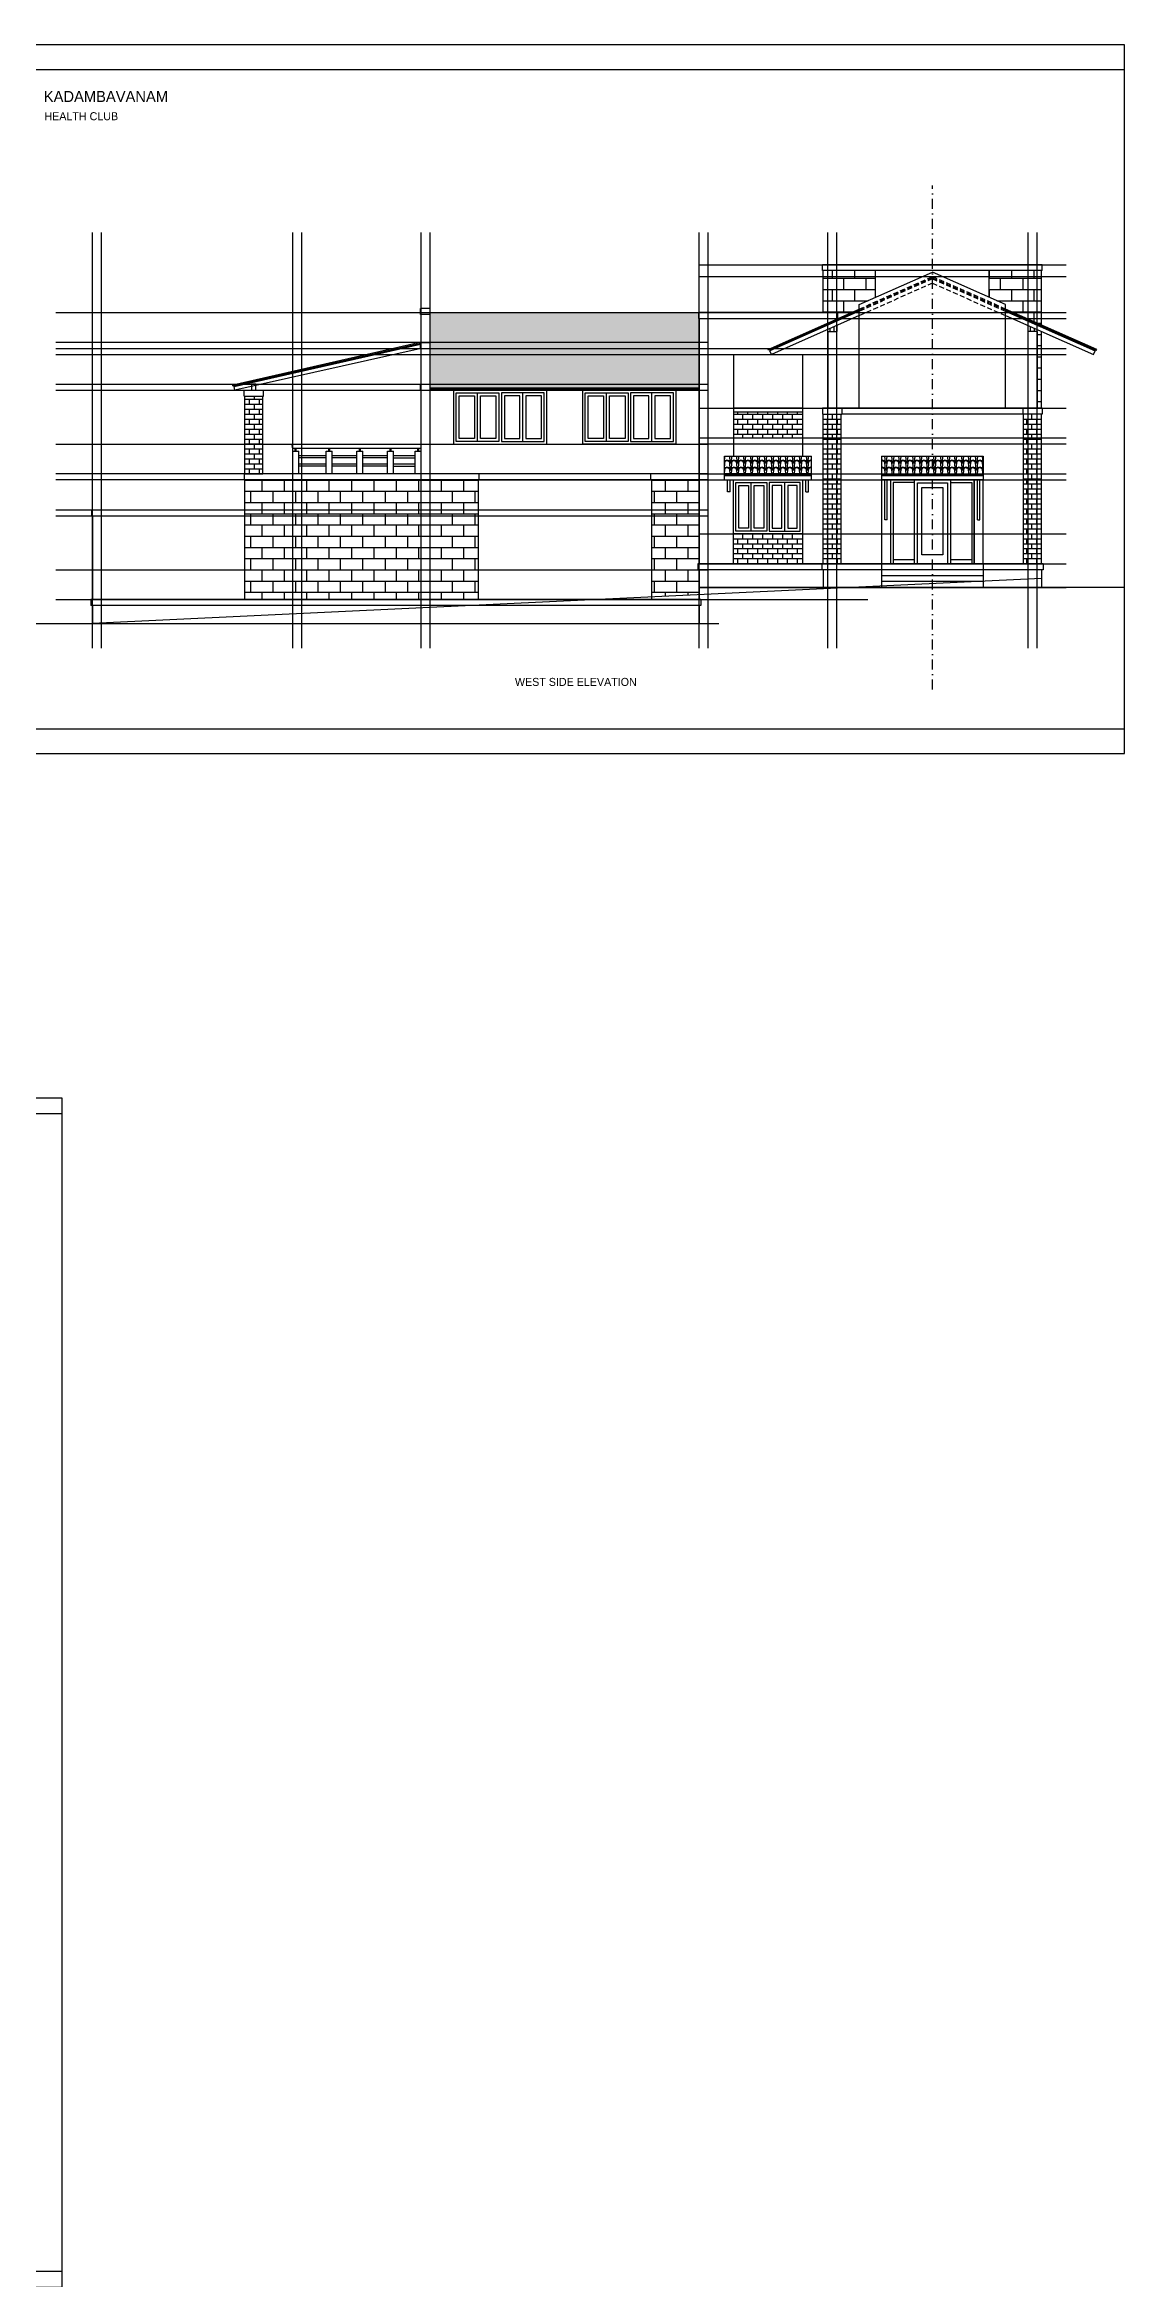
# Model space of a CAD drawing. Extents: x 12259 to 18078, y -1461 to 1911.
# Drawn here: x 16994 to 18078, y -330 to 1911 of the extents above; entities that cross this region are included whole.
import ezdxf

# ---------------------------------------------------------------- set-up
doc = ezdxf.new("R2010")
doc.units = 0
doc.header["$LTSCALE"] = 20
doc.header["$MEASUREMENT"] = 0
doc.linetypes.add('DASHDOT', pattern=[1, 0.5, -0.25, 0, -0.25])
doc.linetypes.add('HIDDEN', pattern=[0.375, 0.25, -0.125])
doc.layers.get('0').update_dxf_attribs({"linetype": 'CONTINUOUS'})
for name, color, linetype in [('border', 230, 'CONTINUOUS'), ('BORTEXT', 2, 'CONTINUOUS'), ('DOOR', 1, 'CONTINUOUS'), ('guide', 211, 'CONTINUOUS'), ('handrail', 1, 'CONTINUOUS'), ('Stone', 8, 'CONTINUOUS'), ('TILE', 22, 'CONTINUOUS'), ('wall', 13, 'CONTINUOUS'), ('window', 4, 'CONTINUOUS'), ('WOOD', 7, 'CONTINUOUS')]:
    doc.layers.add(name, color=color, linetype=linetype)
doc.layers.add('correct', color=230, linetype='CONTINUOUS', plot=False)
doc.styles.add('style4', font='boos1_1.ttf')
pattern_1 = [(274.9697, (-579.8026, 7), (-6.999939149, 84.0000073606), [6.464304, -155.143247]), (180, (-579.2426, 0.56), (-7, -7), [0.56, -6.44]), (0, (-586.2426, 0), (7, 7), [1.96, -5.04]), (90, (-584.2826, 0), (-7, 7), [0.7, -6.3]), (270, (-579.8026, 0.7), (7, -7), [0.7, -6.3]), (0, (-579.8026, 0), (7, 7), [0.56, -6.44]), (0, (-586.2426, 0.56), (7, 7), [1.4, -5.6]), (85.0303, (-584.8426, 0.56), (6.999939149, 84.0000073606), [6.464304, -155.143247]), (52.6961, (-584.8426, 0.91), (-90.999901229, -119.000075192), [1.848056, -182.95725]), (18.4349, (-583.7226, 2.38), (14.00000304, 6.99998882), [1.770874, -20.365065]), (341.5651, (-582.0426, 2.94), (-14.00000304, 6.99998882), [1.770874, -20.365065]), (307.3039, (-580.3626, 2.38), (90.999901229, -119.000075192), [1.848056, -182.95725]), (20.2249, (-583.3726, 1.89), (-76.9999808503, -28.000058349), [1.417395, -140.321804]), (339.7751, (-582.0426, 2.38), (76.9999808503, -28.000058349), [1.417395, -140.321804]), (307.4054, (-580.7126, 1.89), (70.0000696683, -90.999947255), [1.498063, -148.308475]), (52.5946, (-584.2826, 0.7), (-70.0000696683, -90.999947255), [1.498063, -148.308475])]
pattern_2 = [(0, (-586.243, 0), (0, 11.25), []), (90, (-586.243, 0), (-22.5, 1e-15), [11.25, -11.25]), (90, (-574.993, 0), (-22.5, 1e-15), [-11.25, 11.25])]

# ---------------------------------------------------------------- blocks, each defined once
blk = doc.blocks.new('A$C3E3B3DA5')
at = {"layer": 'window'}
for p, q in [((-16.75, -51.5), (-16.75, -2.5)), ((16.75, -51.5), (16.75, -2.5))]:
    blk.add_line(p, q, dxfattribs=at)
for points in [[(-34.75, 0), (34.75, 0), (34.75, -54), (-34.75, -54)], [(-1.25, -2.5), (-1.25, -51.5), (-32.25, -51.5), (-32.25, -2.5)], [(-19.75, -5.5), (-19.75, -48.5), (-29.25, -48.5), (-29.25, -5.5)], [(-4.25, -5.5), (-4.25, -48.5), (-13.75, -48.5), (-13.75, -5.5)], [(1.25, -2.5), (1.25, -51.5), (32.25, -51.5), (32.25, -2.5)], [(4.25, -5.5), (4.25, -48.5), (13.75, -48.5), (13.75, -5.5)], [(19.75, -5.5), (19.75, -48.5), (29.25, -48.5), (29.25, -5.5)]]:
    blk.add_lwpolyline(points, close=True, dxfattribs=at)
blk = doc.blocks.new('*U37')
blk.add_blockref('A$C3E3B3DA5', (0, 0))

msp = doc.modelspace()

# ---------------------------------------------------------------- hatches: boundary and pattern name
at = {"layer": 'Stone', "lineweight": -2}
h = msp.add_hatch(dxfattribs=at)
h.set_pattern_fill('BRICK', color=8, scale=45, style=0)
h.set_pattern_definition(pattern_2)
h.paths.add_polyline_path([(17789.3, 1635.9), (17789.3, 1635.4), (17811.8, 1645.4), (17811.8, 1649.8), (17828.3, 1657.1), (17828.3, 1683.9), (17775.8, 1683.9), (17775.8, 1641.9), (17790, 1641.9), (17790, 1635.9)])
h = msp.add_hatch(dxfattribs=at)
h.set_pattern_fill('BRICK', color=8, scale=45, style=0)
h.set_pattern_definition(pattern_2)
h.paths.add_polyline_path([(17958.8, 1649.8), (17958.8, 1645.4), (17994.8, 1629.5), (17994.8, 1683.9), (17942.3, 1683.9), (17942.3, 1657.1)])
h = msp.add_hatch(dxfattribs=at)
h.set_pattern_fill('BRICK', color=8, scale=45, style=0)
h.set_pattern_definition([(180, (36356.754, 0), (0, 11.25), []), (90, (36356.754, 0), (22.5, 1e-15), [11.25, -11.25]), (90, (36345.504, 0), (22.5, 1e-15), [-11.25, 11.25])])
h.paths.add_polyline_path([(17990.3, 1622.9), (17987.8, 1622.9), (17987.8, 1626), (17994.8, 1622.9), (17994.8, 1545.9), (17990.3, 1545.9)])
h = msp.add_hatch(dxfattribs=at)
h.set_pattern_fill('BRICK', color=8, scale=45, style=0)
h.paths.add_polyline_path([(17429.3, 1353.9), (17429.3, 1473.9), (17195.3, 1473.9), (17195.3, 1443.9), (17196, 1443.9), (17196, 1437.9), (17195.3, 1437.9), (17195.3, 1353.9)])
h = msp.add_hatch(dxfattribs=at)
h.set_pattern_fill('BRICK', color=8, scale=45, style=0)
h.paths.add_polyline_path([(17603.3, 1356.4), (17651.3, 1358.7), (17651.3, 1383.9), (17649.8, 1383.9), (17649.8, 1389.9), (17651.3, 1389.9), (17651.3, 1473.9), (17603.3, 1473.9)])
at = {"layer": 'TILE'}
h = msp.add_hatch(dxfattribs=at)
h.set_pattern_fill('SPANTILE', color=256, scale=7, style=0)
h.set_pattern_definition(pattern_1)
h.paths.add_polyline_path([(17651.3, 1565.9), (17651.3, 1635.9), (17650.5, 1635.9), (17650.5, 1641.9), (17381.3, 1641.9), (17381.3, 1565.9)])
h = msp.add_hatch(dxfattribs=at)
h.set_pattern_fill('BRICK', color=256, scale=20, style=0)
h.paths.add_polyline_path([(17195.3, 1479.9), (17213.3, 1479.9), (17213.3, 1557.9), (17195.3, 1557.9)])
h = msp.add_hatch(dxfattribs=at)
h.set_pattern_fill('BRICK', color=256, scale=20, style=0)
h.paths.add_polyline_path([(17755, 1541.9), (17685.5, 1541.9), (17685.5, 1515.9), (17755, 1515.9)])
h = msp.add_hatch(dxfattribs=at)
h.set_pattern_fill('BRICK', color=256, scale=20, style=0)
h.paths.add_polyline_path([(17775.8, 1539.9), (17793.8, 1539.9), (17793.8, 1389.9), (17775.8, 1389.9)])
h = msp.add_hatch(dxfattribs=at)
h.set_pattern_fill('BRICK', color=256, scale=20, style=0)
h.paths.add_polyline_path([(17994.8, 1539.9), (17976.8, 1539.9), (17976.8, 1389.9), (17994.8, 1389.9)])
h = msp.add_hatch(dxfattribs=at)
h.set_pattern_fill('SPANTILE', color=256, scale=7, style=0)
h.set_pattern_definition([(274.9697, (6.44, 7), (-6.999939149, 84.0000073606), [6.464304, -155.143247]), (180, (7, 0.56), (-7, -7), [0.56, -6.44]), (0, (0, 0), (7, 7), [1.96, -5.04]), (90, (1.96, 0), (-7, 7), [0.7, -6.3]), (270, (6.44, 0.7), (7, -7), [0.7, -6.3]), (0, (6.44, 0), (7, 7), [0.56, -6.44]), (0, (0, 0.56), (7, 7), [1.4, -5.6]), (85.0303, (1.4, 0.56), (6.999939149, 84.0000073606), [6.464304, -155.143247]), (52.6961, (1.4, 0.91), (-90.999901229, -119.000075192), [1.848056, -182.95725]), (18.4349, (2.52, 2.38), (14.00000304, 6.99998882), [1.770874, -20.365065]), (341.5651, (4.2, 2.94), (-14.00000304, 6.99998882), [1.770874, -20.365065]), (307.3039, (5.88, 2.38), (90.999901229, -119.000075192), [1.848056, -182.95725]), (20.2249, (2.87, 1.89), (-76.9999808503, -28.000058349), [1.417395, -140.321804]), (339.7751, (4.2, 2.38), (76.9999808503, -28.000058349), [1.417395, -140.321804]), (307.4054, (5.53, 1.89), (70.0000696683, -90.999947255), [1.498063, -148.308475]), (52.5946, (1.96, 0.7), (-70.0000696683, -90.999947255), [1.498063, -148.308475])])
h.paths.add_polyline_path([(17764, 1479.9), (17764, 1497.9), (17676.5, 1497.9), (17676.5, 1479.9)])
h = msp.add_hatch(dxfattribs=at)
h.set_pattern_fill('SPANTILE', color=256, scale=7, style=0)
h.set_pattern_definition(pattern_1)
h.paths.add_polyline_path([(17834.3, 1497.9), (17834.3, 1478.9), (17936.3, 1478.9), (17936.3, 1497.9)])
h = msp.add_hatch(dxfattribs=at)
h.set_pattern_fill('BRICK', color=256, scale=20, style=0)
h.paths.add_polyline_path([(17755, 1389.9), (17755, 1419.9), (17685.5, 1419.9), (17685.5, 1389.9)])

# ---------------------------------------------------------------- linework, layer by layer
for p, q in [((17202.3, 1563.9), (17202.3, 1570.2)), ((17202.3, 1570.2), (17206.3, 1570.2)), ((17206.3, 1563.9), (17206.3, 1570.2)), ((17834.3, 1389.9), (17834.3, 1365.9)), ((17936.3, 1389.9), (17834.3, 1389.9)), ((17936.3, 1389.9), (17936.3, 1365.9)), ((17936.3, 1383.9), (17834.3, 1383.9)), ((17936.3, 1377.9), (17834.3, 1377.9)), ((17936.3, 1371.9), (17834.3, 1371.9))]:
    msp.add_line(p, q)
at = {"layer": 'border'}
for p, q in [((16968.6, 1885.8), (18077.9, 1885.8)), ((16968.6, 1224.3), (18077.9, 1224.3)), ((17011.8, 838), (16019.3, 838)), ((17011.8, -323.3), (16019.3, -323.3))]:
    msp.add_line(p, q, dxfattribs=at)
at = {"layer": 'correct', "color": 3}
for points in [[(18077.9, 1199.4), (18077.9, 1910.6), (16968.6, 1910.6), (16968.6, 1199.4)], [(16019.3, -339.1), (17011.8, -339.1), (17011.8, 853.8), (16019.3, 853.8)]]:
    msp.add_lwpolyline(points, close=True, dxfattribs=at)
at = {"layer": 'DOOR'}
msp.add_line((17895.8, 1398.9), (17874.8, 1398.9), dxfattribs=at)
for points in [[(17867.3, 1389.9), (17867.3, 1473.9), (17903.3, 1473.9), (17903.3, 1389.9)], [(17870.3, 1389.9), (17870.3, 1470.9), (17900.3, 1470.9), (17900.3, 1389.9)], [(17874.8, 1398.9), (17874.8, 1466.4), (17895.8, 1466.4), (17895.8, 1398.9)]]:
    msp.add_lwpolyline(points, dxfattribs=at)
msp.add_arc((17245.7, 1507.9), 3.21, 141.3989, 218.6011, dxfattribs=at)
at = {"layer": 'guide', "linetype": 'DASHDOT'}
msp.add_line((17885.3, 1263.6), (17885.3, 1769.4), dxfattribs=at)
at = {"layer": 'guide'}
for p, q in [((17042.3, 1305.3), (17042.3, 1722.3)), ((17051.3, 1305.3), (17051.3, 1722.3)), ((17243.3, 1305.3), (17243.3, 1722.3)), ((17252.3, 1305.3), (17252.3, 1722.3)), ((17372.3, 1305.3), (17372.3, 1722.3)), ((17381.3, 1305.3), (17381.3, 1722.3)), ((17651.3, 1305.3), (17651.3, 1722.3)), ((17660.3, 1305.3), (17660.3, 1722.3)), ((17780.3, 1305.3), (17780.3, 1722.3)), ((17789.3, 1305.3), (17789.3, 1722.3)), ((17981.3, 1305.3), (17981.3, 1722.3)), ((17990.3, 1305.3), (17990.3, 1722.3))]:
    msp.add_line(p, q, dxfattribs=at)
at = {"layer": 'guide', "color": 3}
for p, q in [((17651.3, 1689.9), (18019.5, 1689.9)), ((17651.3, 1677.9), (18019.5, 1677.9)), ((17005.6, 1641.9), (17660.3, 1641.9)), ((17651.3, 1641.9), (18019.5, 1641.9)), ((17651.3, 1635.9), (18019.5, 1635.9)), ((17660.3, 1611.9), (17005.6, 1611.9)), ((17005.6, 1605.9), (17660.3, 1605.9)), ((17005.6, 1599.9), (17660.3, 1599.9)), ((18019.5, 1515.9), (17651.3, 1515.9)), ((18019.5, 1509.9), (17651.3, 1509.9)), ((17660.3, 1479.9), (17005.6, 1479.9)), ((17660.3, 1473.9), (17005.6, 1473.9))]:
    msp.add_line(p, q, dxfattribs=at)
at = {"layer": 'guide', "color": 8, "linetype": 'HIDDEN'}
for p, q in [((17811.8, 1645.4), (17885.3, 1677.9)), ((17885.3, 1676.8), (17811.8, 1644.3)), ((17885.3, 1675.7), (17811.8, 1643.2)), ((17885.3, 1671.3), (17811.8, 1638.8)), ((17958.8, 1645.4), (17885.3, 1677.9)), ((17885.3, 1676.8), (17958.8, 1644.3)), ((17885.3, 1675.7), (17958.8, 1643.2)), ((17885.3, 1671.3), (17958.8, 1638.8))]:
    msp.add_line(p, q, dxfattribs=at)
at = {"layer": 'guide', "color": 1}
for p, q in [((17651.3, 1605.9), (18019.5, 1605.9)), ((17651.3, 1599.9), (18019.5, 1599.9)), ((17005.6, 1569.9), (17660.3, 1569.9)), ((17005.6, 1563.9), (17660.3, 1563.9)), ((17651.3, 1479.9), (18019.5, 1479.9)), ((17651.3, 1473.9), (18019.5, 1473.9)), ((17005.6, 1443.9), (17660.3, 1443.9)), ((17005.6, 1437.9), (17660.3, 1437.9))]:
    msp.add_line(p, q, dxfattribs=at)
at = {"layer": 'guide', "color": 5}
for p, q in [((17651.3, 1545.9), (18019.5, 1545.9)), ((17005.6, 1509.9), (17660.3, 1509.9)), ((17651.3, 1419.9), (18019.5, 1419.9)), ((17005.6, 1383.9), (17660.3, 1383.9))]:
    msp.add_line(p, q, dxfattribs=at)
at = {"layer": 'guide', "color": 13}
for p, q in [((17649.8, 1389.9), (18019.5, 1389.9)), ((17005.6, 1353.9), (17820.6, 1353.9)), ((17651.3, 1365.9), (18019.5, 1365.9)), ((17005.6, 1329.9), (17660.3, 1329.9))]:
    msp.add_line(p, q, dxfattribs=at)
at = {"layer": 'handrail', "lineweight": -2}
for p, q in [((17243.2, 1509.9), (17372.3, 1509.9)), ((17243.2, 1505.9), (17372.3, 1505.9)), ((17245.8, 1502.9), (17245.8, 1505.9)), ((17246.8, 1502.9), (17246.8, 1505.9)), ((17279.5, 1502.9), (17279.5, 1505.9)), ((17280.5, 1502.9), (17280.5, 1505.9)), ((17310.3, 1502.9), (17310.3, 1505.9)), ((17311.3, 1502.9), (17311.3, 1505.9)), ((17341, 1502.9), (17341, 1505.9)), ((17342, 1502.9), (17342, 1505.9)), ((17368.8, 1502.9), (17368.8, 1505.9)), ((17369.8, 1502.9), (17369.8, 1505.9)), ((17277, 1498.2), (17249.3, 1498.2)), ((17277, 1496.2), (17249.3, 1496.2)), ((17277, 1489.6), (17249.3, 1489.6)), ((17277, 1487.6), (17249.3, 1487.6)), ((17307.8, 1498.2), (17283, 1498.2)), ((17307.8, 1496.2), (17283, 1496.2)), ((17307.8, 1489.6), (17283, 1489.6)), ((17307.8, 1487.6), (17283, 1487.6)), ((17338.5, 1498.2), (17313.8, 1498.2)), ((17338.5, 1496.2), (17313.8, 1496.2)), ((17338.5, 1489.6), (17313.8, 1489.6)), ((17338.5, 1487.6), (17313.8, 1487.6)), ((17366.3, 1498.2), (17344.5, 1498.2)), ((17344.5, 1496.2), (17366.3, 1496.2)), ((17366.3, 1489.6), (17344.5, 1489.6)), ((17344.5, 1487.6), (17366.3, 1487.6))]:
    msp.add_line(p, q, dxfattribs=at)
at = {"layer": 'handrail', "color": 7, "lineweight": -2}
for p, q in [((17243.3, 1502.9), (17249.3, 1502.9)), ((17243.3, 1479.9), (17243.3, 1502.9)), ((17249.3, 1479.9), (17249.3, 1502.9)), ((17277, 1502.9), (17283, 1502.9)), ((17277, 1479.9), (17277, 1502.9)), ((17283, 1479.9), (17283, 1502.9)), ((17307.8, 1502.9), (17313.8, 1502.9)), ((17307.8, 1479.9), (17307.8, 1502.9)), ((17313.8, 1479.9), (17313.8, 1502.9)), ((17338.5, 1502.9), (17344.5, 1502.9)), ((17338.5, 1479.9), (17338.5, 1502.9)), ((17344.5, 1479.9), (17344.5, 1502.9)), ((17366.3, 1502.9), (17372.3, 1502.9)), ((17366.3, 1479.9), (17366.3, 1502.9)), ((17372.3, 1479.9), (17372.3, 1502.9))]:
    msp.add_line(p, q, dxfattribs=at)
at = {"layer": 'TILE', "lineweight": -2}
for p, q in [((17720.3, 1604.9), (17811.8, 1645.4)), ((17811.8, 1644.3), (17720.7, 1604)), ((18050.3, 1604.9), (17958.8, 1645.4)), ((17958.8, 1644.3), (18049.8, 1604)), ((17720.7, 1604), (17720.3, 1604.9)), ((18049.8, 1604), (18050.3, 1604.9)), ((17764, 1479.9), (17676.5, 1479.9)), ((17764, 1478.9), (17676.5, 1478.9))]:
    msp.add_line(p, q, dxfattribs=at)
at = {"layer": 'TILE'}
for p, q in [((17183.1, 1569.3), (17372.3, 1612.4)), ((17183.3, 1568.3), (17371.5, 1611.2)), ((17183.3, 1568.3), (17183.1, 1569.3)), ((17651.3, 1565.9), (17381.3, 1565.9)), ((17651.3, 1564.9), (17381.3, 1564.9)), ((17936.3, 1478.9), (17834.3, 1478.9))]:
    msp.add_line(p, q, dxfattribs=at)
at = {"layer": 'wall'}
for p, q in [((17995.5, 1689.9), (17775, 1689.9)), ((17775, 1683.9), (17775, 1689.9)), ((17995.5, 1683.9), (17775, 1683.9)), ((17775.8, 1641.9), (17775.8, 1683.9)), ((17811.8, 1649.8), (17885.3, 1682.3)), ((17828.3, 1657.1), (17828.3, 1683.9)), ((17958.8, 1649.8), (17885.3, 1682.3)), ((17942.3, 1657.1), (17942.3, 1683.9)), ((17994.8, 1629.5), (17994.8, 1683.9)), ((17995.5, 1683.9), (17995.5, 1689.9)), ((17381.3, 1645.9), (17371.5, 1645.9)), ((17371.5, 1639.9), (17371.5, 1645.9)), ((17381.3, 1639.9), (17371.5, 1639.9)), ((17372.3, 1611.9), (17372.3, 1639.9)), ((17381.3, 1479.9), (17381.3, 1645.9)), ((17381.3, 1641.9), (17650.5, 1641.9)), ((17650.5, 1641.9), (17650.5, 1635.9)), ((17790, 1641.9), (17650.5, 1641.9)), ((17650.5, 1635.9), (17790, 1635.9)), ((17651.3, 1635.9), (17651.3, 1389.9)), ((17789.3, 1635.9), (17789.3, 1635.4)), ((17790, 1641.9), (17790, 1635.9)), ((17811.8, 1545.9), (17811.8, 1649.8)), ((17958.8, 1545.9), (17958.8, 1649.8)), ((17789.3, 1628.9), (17789.3, 1622.9)), ((17994.8, 1545.9), (17994.8, 1622.9)), ((17371.5, 1611.9), (17381.3, 1611.9)), ((17371.5, 1605.9), (17371.5, 1611.9)), ((17371.5, 1605.9), (17381.3, 1605.9)), ((17372.3, 1569.9), (17372.3, 1605.9)), ((17685.5, 1599.9), (17755, 1599.9)), ((17685.5, 1599.9), (17685.5, 1497.9)), ((17755, 1599.9), (17755, 1497.9)), ((17371.5, 1569.9), (17381.3, 1569.9)), ((17371.5, 1563.9), (17371.5, 1569.9)), ((17194.5, 1557.9), (17194.5, 1563.9)), ((17194.5, 1563.9), (17214, 1563.9)), ((17194.5, 1557.9), (17214, 1557.9)), ((17195.3, 1479.9), (17195.3, 1557.9)), ((17213.3, 1479.9), (17213.3, 1557.9)), ((17214, 1557.9), (17214, 1563.9)), ((17371.5, 1563.9), (17381.3, 1563.9)), ((17372.3, 1479.9), (17372.3, 1563.9)), ((17651.3, 1563.9), (17381.3, 1563.9)), ((17404.8, 1563.9), (17404.8, 1509.9)), ((17498.3, 1509.9), (17498.3, 1563.9)), ((17534.3, 1509.9), (17534.3, 1563.9)), ((17627.8, 1563.9), (17627.8, 1509.9)), ((17755, 1545.9), (17685.5, 1545.9)), ((17755, 1541.9), (17685.5, 1541.9)), ((17775, 1545.9), (17775, 1539.9)), ((17794.5, 1545.9), (17775, 1545.9)), ((17775, 1539.9), (17794.5, 1539.9)), ((17775.8, 1389.9), (17775.8, 1539.9)), ((17793.8, 1389.9), (17793.8, 1539.9)), ((17794.5, 1545.9), (17794.5, 1539.9)), ((17976, 1545.9), (17794.5, 1545.9)), ((17976, 1539.9), (17794.5, 1539.9)), ((17976, 1545.9), (17976, 1539.9)), ((17995.5, 1545.9), (17976, 1545.9)), ((17995.5, 1539.9), (17976, 1539.9)), ((17976.8, 1389.9), (17976.8, 1539.9)), ((17994.8, 1389.9), (17994.8, 1539.9)), ((17995.5, 1545.9), (17995.5, 1539.9)), ((17404.8, 1509.9), (17498.3, 1509.9)), ((17534.3, 1509.9), (17627.8, 1509.9)), ((17755, 1515.9), (17685.5, 1515.9)), ((17651.3, 1479.9), (17194.5, 1479.9)), ((17194.5, 1479.9), (17194.5, 1473.9)), ((17430, 1479.9), (17430, 1473.9)), ((17602.5, 1479.9), (17602.5, 1473.9)), ((17676.5, 1497.9), (17764, 1497.9)), ((17676.5, 1477.9), (17676.5, 1497.9)), ((17764, 1477.9), (17764, 1497.9)), ((17834.3, 1497.9), (17834.3, 1477.9)), ((17834.3, 1497.9), (17936.3, 1497.9)), ((17936.3, 1497.9), (17936.3, 1477.9)), ((17194.5, 1473.9), (17651.3, 1473.9)), ((17195.3, 1353.9), (17195.3, 1473.9)), ((17429.3, 1473.9), (17429.3, 1353.9)), ((17603.3, 1473.9), (17603.3, 1353.9)), ((17685.5, 1389.9), (17685.5, 1473.9)), ((17755, 1473.9), (17755, 1389.9)), ((17834.3, 1473.9), (17834.3, 1389.9)), ((17843.3, 1473.9), (17843.3, 1389.9)), ((17927.3, 1389.9), (17927.3, 1473.9)), ((17936.3, 1389.9), (17936.3, 1473.9)), ((17041.5, 1443.9), (17195.3, 1443.9)), ((17041.5, 1443.9), (17041.5, 1437.9)), ((17041.5, 1437.9), (17195.3, 1437.9)), ((17042.3, 1437.9), (17042.3, 1353.9)), ((17755, 1419.9), (17685.5, 1419.9)), ((17649.8, 1389.9), (17649.8, 1383.9)), ((17774.3, 1389.9), (17649.8, 1389.9)), ((17774.3, 1389.9), (17774.3, 1383.9)), ((17834.3, 1389.9), (17774.3, 1389.9)), ((17996.3, 1389.9), (17936.3, 1389.9)), ((17996.3, 1389.9), (17996.3, 1383.9)), ((17994.8, 1374.9), (17042.3, 1329.9)), ((17774.3, 1383.9), (17649.8, 1383.9)), ((17651.3, 1383.9), (17651.3, 1353.9)), ((17651.3, 1383.9), (17651.3, 1353.9)), ((17834.3, 1383.9), (17774.3, 1383.9)), ((17775.8, 1383.9), (17775.8, 1365.9)), ((17996.3, 1383.9), (17936.3, 1383.9)), ((17994.8, 1383.9), (17994.8, 1365.9)), ((17652.8, 1353.9), (17040.8, 1353.9)), ((17040.8, 1353.9), (17040.8, 1347.9)), ((17652.8, 1347.9), (17040.8, 1347.9)), ((17042.3, 1347.9), (17042.3, 1329.9)), ((18077.9, 1365.9), (17651.3, 1365.9)), ((17651.3, 1347.9), (17651.3, 1329.9)), ((17652.8, 1353.9), (17652.8, 1347.9)), ((16968.6, 1329.9), (17670.8, 1329.9))]:
    msp.add_line(p, q, dxfattribs=at)
at = {"layer": 'window'}
for p, q in [((17428.8, 1512.4), (17428.8, 1561.4)), ((17474.3, 1512.4), (17474.3, 1561.4)), ((17558.3, 1512.4), (17558.3, 1561.4)), ((17603.8, 1512.4), (17603.8, 1561.4)), ((17867.3, 1393.9), (17845.8, 1393.9)), ((17924.8, 1393.9), (17903.3, 1393.9))]:
    msp.add_line(p, q, dxfattribs=at)
for points in [[(17498.3, 1563.9), (17404.8, 1563.9), (17404.8, 1509.9), (17498.3, 1509.9)], [(17450.3, 1561.4), (17450.3, 1512.4), (17407.3, 1512.4), (17407.3, 1561.4)], [(17425.8, 1558.4), (17425.8, 1515.4), (17410.3, 1515.4), (17410.3, 1558.4)], [(17447.3, 1558.4), (17447.3, 1515.4), (17431.8, 1515.4), (17431.8, 1558.4)], [(17452.8, 1561.4), (17452.8, 1512.4), (17495.8, 1512.4), (17495.8, 1561.4)], [(17455.8, 1558.4), (17455.8, 1515.4), (17471.3, 1515.4), (17471.3, 1558.4)], [(17477.3, 1558.4), (17477.3, 1515.4), (17492.8, 1515.4), (17492.8, 1558.4)], [(17534.3, 1563.9), (17627.8, 1563.9), (17627.8, 1509.9), (17534.3, 1509.9)], [(17579.8, 1561.4), (17579.8, 1512.4), (17536.8, 1512.4), (17536.8, 1561.4)], [(17555.3, 1558.4), (17555.3, 1515.4), (17539.8, 1515.4), (17539.8, 1558.4)], [(17576.8, 1558.4), (17576.8, 1515.4), (17561.3, 1515.4), (17561.3, 1558.4)], [(17582.3, 1561.4), (17582.3, 1512.4), (17625.3, 1512.4), (17625.3, 1561.4)], [(17585.3, 1558.4), (17585.3, 1515.4), (17600.8, 1515.4), (17600.8, 1558.4)], [(17606.8, 1558.4), (17606.8, 1515.4), (17622.3, 1515.4), (17622.3, 1558.4)]]:
    msp.add_lwpolyline(points, close=True, dxfattribs=at)
for points in [[(17867.3, 1473.9), (17843.3, 1473.9), (17843.3, 1389.9)], [(17867.3, 1471.4), (17845.8, 1471.4), (17845.8, 1389.9)], [(17903.3, 1473.9), (17927.3, 1473.9), (17927.3, 1389.9)], [(17903.3, 1471.4), (17924.8, 1471.4), (17924.8, 1389.9)]]:
    msp.add_lwpolyline(points, dxfattribs=at)
at = {"layer": 'WOOD'}
for p, q in [((17811.8, 1643.2), (17722, 1603.5)), ((17811.8, 1638.8), (17723.7, 1599.9)), ((17958.8, 1643.2), (18048.5, 1603.5)), ((17958.8, 1638.8), (18046.8, 1599.9)), ((17780.3, 1622.9), (17780.3, 1545.9)), ((17780.3, 1622.9), (17789.3, 1622.9)), ((17782.8, 1622.9), (17782.8, 1626)), ((17786.8, 1622.9), (17786.8, 1627.8)), ((17789.3, 1545.9), (17789.3, 1622.9)), ((17981.3, 1545.9), (17981.3, 1622.9)), ((17990.3, 1622.9), (17981.3, 1622.9)), ((17983.8, 1622.9), (17983.8, 1627.8)), ((17987.8, 1622.9), (17987.8, 1626)), ((17990.3, 1622.9), (17990.3, 1545.9)), ((17184.4, 1567.7), (17371.5, 1610.1)), ((17372.3, 1605.9), (17185.1, 1563.9)), ((17723.7, 1599.9), (17722, 1603.5)), ((18046.8, 1599.9), (18048.5, 1603.5)), ((17185.1, 1563.9), (17184.4, 1567.7)), ((17764, 1477.9), (17676.5, 1477.9)), ((17676.5, 1473.9), (17676.5, 1477.9)), ((17676.5, 1473.9), (17764, 1473.9)), ((17679.8, 1461.9), (17679.8, 1473.9)), ((17682.3, 1461.9), (17679.8, 1461.9)), ((17682.3, 1461.9), (17682.3, 1473.9)), ((17758.3, 1461.9), (17758.3, 1473.9)), ((17758.3, 1461.9), (17760.8, 1461.9)), ((17760.8, 1461.9), (17760.8, 1473.9)), ((17764, 1473.9), (17764, 1477.9)), ((17936.3, 1477.9), (17834.3, 1477.9)), ((17834.3, 1477.9), (17834.3, 1473.9)), ((17936.3, 1473.9), (17834.3, 1473.9)), ((17837.5, 1434), (17837.5, 1473.9)), ((17840, 1434), (17840, 1473.9)), ((17930.5, 1434), (17930.5, 1473.9)), ((17933, 1434), (17933, 1473.9)), ((17936.3, 1477.9), (17936.3, 1473.9)), ((17840, 1434), (17837.5, 1434)), ((17930.5, 1434), (17933, 1434))]:
    msp.add_line(p, q, dxfattribs=at)

# ---------------------------------------------------------------- block references
msp.add_blockref('*U37', (17720.3, 1473.9))

# ---------------------------------------------------------------- texts
at = {"layer": 'BORTEXT', "style": 'style4'}
msp.add_text('KADAMBAVANAM', height=11.038, dxfattribs=at).set_placement((16993.5, 1853.1))
at = {"layer": 'BORTEXT', "color": 7, "style": 'style4'}
msp.add_text('HEALTH CLUB', height=8.028, dxfattribs=at).set_placement((16994.1, 1834.8))
at = {"layer": 'BORTEXT', "color": 2, "style": 'style4'}
msp.add_text('WEST SIDE ELEVATION', height=8.028, dxfattribs=at).set_placement((17466.3, 1267.3))

doc.saveas('drawing.dxf')
